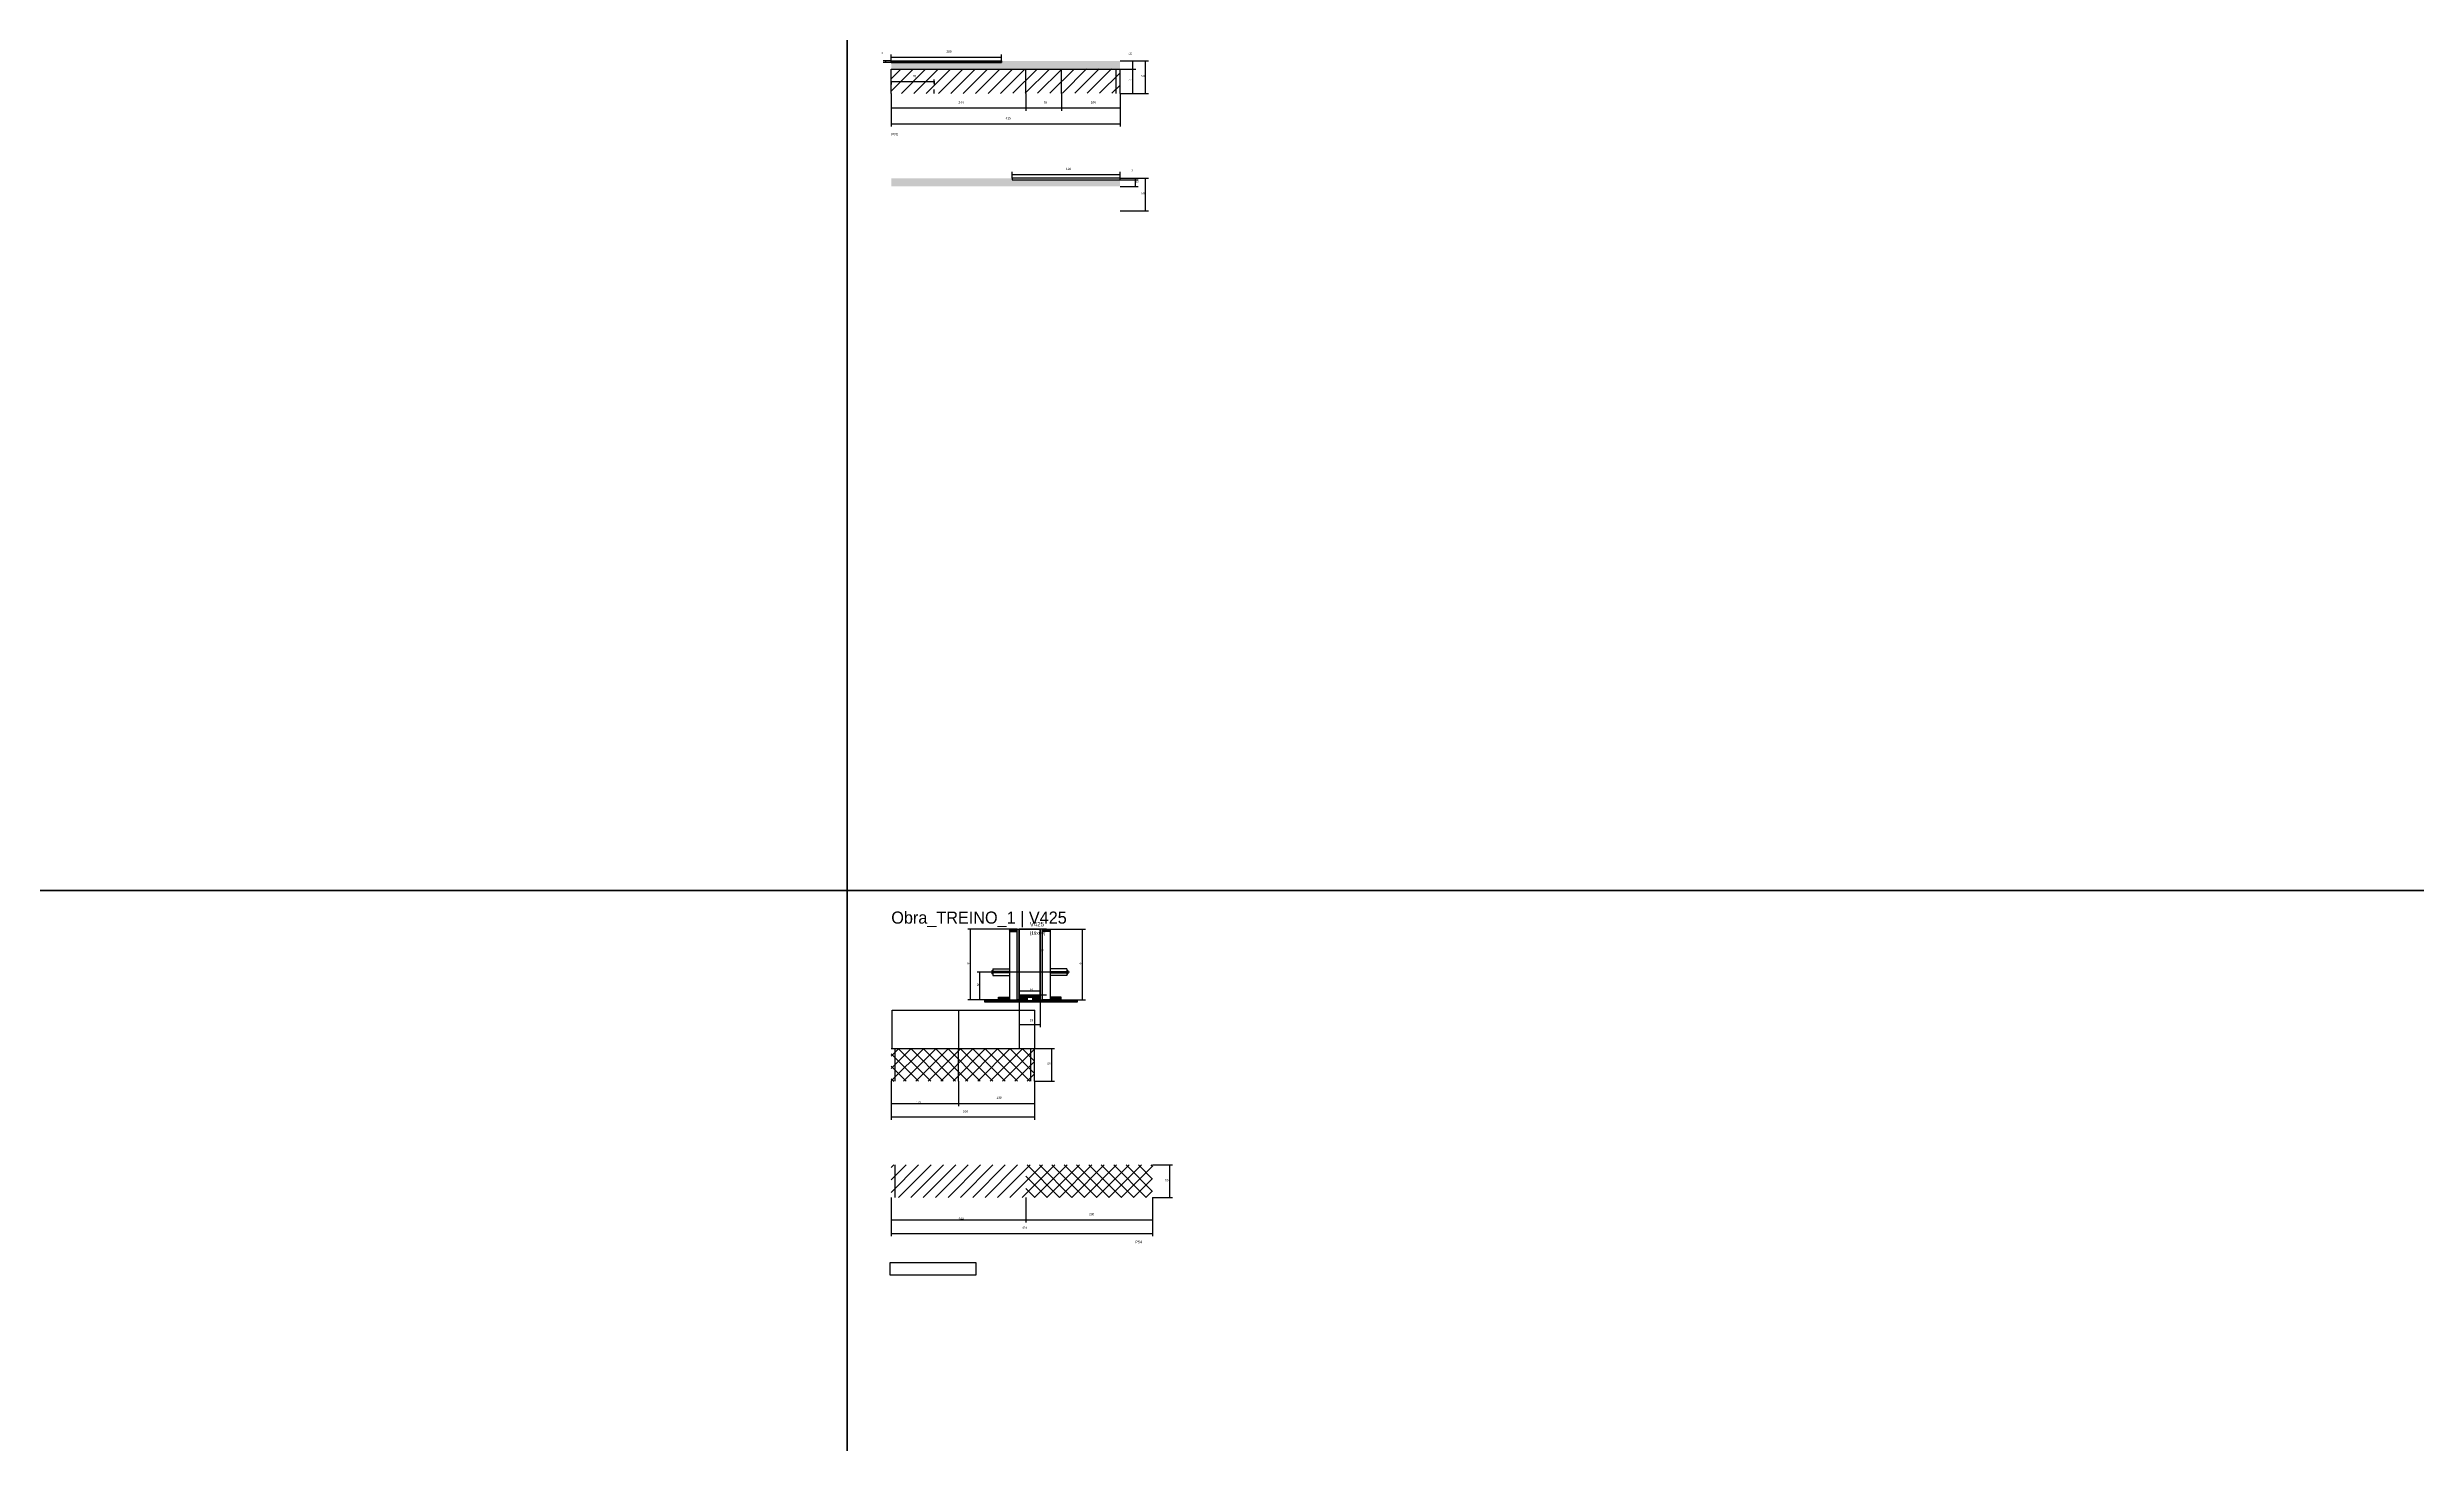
# Model space of a CAD drawing. Header units: metres. Extents: x -41 to 34840, y -36000 to 1848.
# Drawn here: x 4349 to 8648, y -8203 to -5670 of the extents above; entities that cross this region are included whole.
import ezdxf

# ---------------------------------------------------------------- set-up
doc = ezdxf.new("R2010")
doc.units = ezdxf.units.M
for name, color, linetype in [('CELL_BORDER', 8, 'Continuous'), ('CONCRETO', 251, 'Continuous'), ('COTA', 4, 'Continuous'), ('Cota Seção (2x)', 4, 'Continuous'), ('Hachura', 253, 'Continuous'), ('LABEL_ID', 3, 'Continuous'), ('Madeira', 126, 'Continuous'), ('NOMENCLATURA', 7, 'Continuous'), ('Painéis', 200, 'Continuous'), ('REAPROVEITAMENTO', 251, 'Continuous'), ('SARR_2.2x7', 40, 'Continuous'), ('SARR_EDITAR', 141, 'Continuous'), ('SCO-___-LAJ', 4, 'Continuous'), ('TENSOR', 2, 'Continuous'), ('Texto Seção', 7, 'Continuous')]:
    doc.layers.add(name, color=color, linetype=linetype)

msp = doc.modelspace()

# ---------------------------------------------------------------- hatches: boundary and pattern name
at = {"layer": 'COTA'}
h = msp.add_hatch(dxfattribs=at)
h.set_pattern_fill('AR-CONC', scale=0.03)
h.paths.add_polyline_path([(6080, -5697.5), (5880, -5697.5), (5880, -5697.5), (5880, -5709.5), (5880, -5709.5), (6295, -5709.5), (6295, -5709.5), (6295, -5694.5), (6295, -5694.5), (6080, -5694.5), (6080, -5694.5), (6080, -5697.5)])
h = msp.add_hatch(dxfattribs=at)
h.set_pattern_fill('AR-CONC', scale=0.03)
h.paths.add_polyline_path([(6099, -5910.4), (6295, -5910.4), (6295, -5910.4), (6295, -5922.4), (6295, -5922.4), (5880, -5922.4), (5880, -5922.4), (5880, -5907.4), (5880, -5907.4), (6099, -5907.4), (6099, -5907.4), (6099, -5910.4)])
at = {"layer": 'Hachura'}
h = msp.add_hatch(dxfattribs=at)
h.set_pattern_fill('ANSI31', scale=0.5)
h.paths.add_polyline_path([(6108.3, -7274.4), (6108.3, -7270), (6108.3, -7270), (6094.3, -7270), (6094.3, -7270), (6094.3, -7274.4), (6094.3, -7274.4), (6108.3, -7274.4)])
h = msp.add_hatch(color=8, dxfattribs=at)
h.dxf.hatch_style = 1
h.paths.add_polyline_path([(6112.3, -7270), (6108.3, -7270), (6108.3, -7270), (6108.3, -7398), (6108.3, -7398), (6112.3, -7398), (6112.3, -7398), (6112.3, -7270)])
h = msp.add_hatch(color=8, dxfattribs=at)
h.dxf.hatch_style = 1
h.paths.add_polyline_path([(6154.3, -7270), (6150.3, -7270), (6150.3, -7270), (6150.3, -7398), (6150.3, -7398), (6154.3, -7398), (6154.3, -7398), (6154.3, -7270)])
h = msp.add_hatch(dxfattribs=at)
h.set_pattern_fill('ANSI31', scale=0.5)
h.paths.add_polyline_path([(6154.3, -7274.4), (6154.3, -7270), (6154.3, -7270), (6168.3, -7270), (6168.3, -7270), (6168.3, -7274.4), (6168.3, -7274.4), (6154.3, -7274.4)])
h = msp.add_hatch(dxfattribs=at)
h.set_pattern_fill('ANSI31', scale=0.5)
h.paths.add_polyline_path([(6074.3, -7398), (6074.3, -7393.6), (6074.3, -7393.6), (6094.3, -7393.6), (6094.3, -7393.6), (6094.3, -7398), (6094.3, -7398), (6074.3, -7398)])
h = msp.add_hatch(color=8, dxfattribs=at)
h.dxf.hatch_style = 1
h.paths.add_polyline_path([(6150.3, -7393.6), (6150.3, -7390), (6150.3, -7390), (6112.3, -7390), (6112.3, -7390), (6112.3, -7393.6), (6112.3, -7393.6), (6150.3, -7393.6)])
h = msp.add_hatch(dxfattribs=at)
h.set_pattern_fill('ANSI31', scale=0.5)
h.paths.add_polyline_path([(6112.3, -7398), (6112.3, -7393.6), (6112.3, -7393.6), (6126.3, -7393.6), (6126.3, -7393.6), (6126.3, -7398), (6126.3, -7398), (6112.3, -7398)])
h = msp.add_hatch(dxfattribs=at)
h.set_pattern_fill('ANSI31', scale=0.5)
h.paths.add_polyline_path([(6150.3, -7398), (6150.3, -7393.6), (6150.3, -7393.6), (6136.3, -7393.6), (6136.3, -7393.6), (6136.3, -7398), (6136.3, -7398), (6150.3, -7398)])
h = msp.add_hatch(dxfattribs=at)
h.set_pattern_fill('ANSI31', scale=0.5)
h.paths.add_polyline_path([(6188.3, -7398), (6188.3, -7393.6), (6188.3, -7393.6), (6168.3, -7393.6), (6168.3, -7393.6), (6168.3, -7398), (6168.3, -7398), (6188.3, -7398)])
at = {"layer": 'REAPROVEITAMENTO'}
h = msp.add_hatch(dxfattribs=at)
h.set_pattern_fill('ANSI31', scale=5)
h.paths.add_polyline_path([(6295, -5753.2), (6295, -5709.2), (6295, -5709.2), (5880, -5709.7), (5880, -5709.7), (5880, -5753.7), (5880, -5753.7), (6295, -5753.2)])
h = msp.add_hatch(dxfattribs=at)
h.set_pattern_fill('ANSI37', scale=5)
h.paths.add_polyline_path([(6140, -7545.7), (6140, -7486.7), (6140, -7486.7), (5880, -7486.7), (5880, -7486.7), (5880, -7545.7), (5880, -7545.7), (6140, -7545.7)])
h = msp.add_hatch(dxfattribs=at)
h.set_pattern_fill('ANSI31', scale=5)
h.paths.add_polyline_path([(6124, -7756.9), (6124, -7697.9), (6124, -7697.9), (5880, -7697.9), (5880, -7697.9), (5880, -7756.9), (5880, -7756.9), (6124, -7756.9)])
h = msp.add_hatch(dxfattribs=at)
h.set_pattern_fill('ANSI37', scale=5)
h.paths.add_polyline_path([(6354, -7756.9), (6354, -7697.9), (6354, -7697.9), (6124, -7697.9), (6124, -7697.9), (6124, -7756.9), (6124, -7756.9), (6354, -7756.9)])

# ---------------------------------------------------------------- linework, layer by layer
for p, q in [((6062.3, -7345.1), (6062.3, -7351.1)), ((6062.3, -7345.1), (6064.3, -7345.1)), ((6064.3, -7342.1), (6064.3, -7354.1)), ((6064.3, -7342.1), (6094.3, -7342.1)), ((6094.3, -7347.1), (6064.3, -7347.1)), ((6094.3, -7349.1), (6064.3, -7349.1)), ((6198.3, -7342.1), (6168.3, -7342.1)), ((6168.3, -7347.1), (6198.3, -7347.1)), ((6168.3, -7349.1), (6198.3, -7349.1)), ((6198.3, -7342.1), (6198.3, -7354.1)), ((6198.3, -7345.1), (6200.3, -7345.1)), ((6200.3, -7345.1), (6200.3, -7351.1)), ((6064.3, -7351.1), (6062.3, -7351.1)), ((6064.3, -7354.1), (6094.3, -7354.1)), ((6198.3, -7354.1), (6168.3, -7354.1)), ((6198.3, -7351.1), (6200.3, -7351.1))]:
    msp.add_line(p, q)
at = {"layer": 'CELL_BORDER'}
for points in [[(2900, -7200), (5800, -7200), (5800, -5400), (2900, -5400)], [(5800, -7200), (8700, -7200), (8700, -5400), (5800, -5400)], [(2900, -9000), (5800, -9000), (5800, -7200), (2900, -7200)], [(5800, -9000), (8700, -9000), (8700, -7200), (5800, -7200)]]:
    msp.add_lwpolyline(points, close=True, dxfattribs=at)
at = {"layer": 'CONCRETO'}
for points in [[(6112.3, -7270), (6112.3, -7270), (6150.3, -7270), (6150.3, -7298), (6150.3, -7298), (6150.3, -7390), (6112.3, -7390), (6112.3, -7270)], [(6112.3, -7390), (6150.3, -7390), (6150.3, -7270), (6112.3, -7270)]]:
    msp.add_lwpolyline(points, close=True, dxfattribs=at)
at = {"layer": 'COTA'}
for p, q in [((5880, -5694.5), (5865.2, -5694.5)), ((5880, -5697.5), (5865.2, -5697.5)), ((5870.2, -5697.5), (5870.2, -5694.5)), ((5880, -5694.5), (5880, -5682.8)), ((5880, -5687.8), (6080, -5687.8)), ((6080, -5694.5), (6080, -5682.8)), ((6295, -5694.5), (6323.4, -5694.5)), ((6295, -5694.5), (6346.5, -5694.5)), ((6295, -5709.5), (6323.4, -5709.5)), ((6295, -5709.5), (6323.4, -5709.5)), ((6318.4, -5709.5), (6318.4, -5694.5)), ((6318.4, -5753.5), (6318.4, -5709.5)), ((6341.5, -5753.5), (6341.5, -5694.5)), ((5880, -5731.5), (5880, -5737.2)), ((5880, -5732.2), (5958, -5732.2)), ((5880, -5753.5), (5880, -5785)), ((5880, -5753.5), (5880, -5813.6)), ((5958, -5731.5), (5958, -5737.2)), ((6124, -5753.5), (6124, -5785)), ((6124, -5753.5), (6124, -5785)), ((6189, -5753.5), (6189, -5785)), ((6189, -5753.5), (6189, -5785)), ((6295, -5753.5), (6295, -5785)), ((6295, -5753.5), (6295, -5813.6)), ((6295, -5753.5), (6323.4, -5753.5)), ((6295, -5753.5), (6346.5, -5753.5)), ((5880, -5780), (6124, -5780)), ((6124, -5780), (6189, -5780)), ((6189, -5780), (6295, -5780)), ((5880, -5808.6), (6295, -5808.6)), ((6099, -5907.4), (6099, -5895.8)), ((6099, -5900.8), (6295, -5900.8)), ((6295, -5907.4), (6295, -5895.8)), ((6295, -5907.4), (6346.5, -5907.4)), ((6295, -5907.4), (6327.8, -5907.4)), ((6295, -5910.4), (6327.8, -5910.4)), ((6295, -5910.4), (6327.8, -5910.4)), ((6295, -5922.4), (6327.8, -5922.4)), ((6322.8, -5910.4), (6322.8, -5907.4)), ((6322.8, -5922.4), (6322.8, -5910.4)), ((6341.5, -5966.4), (6341.5, -5907.4)), ((6295, -5966.4), (6346.5, -5966.4)), ((6103.9, -7270), (6018.7, -7270)), ((6023.7, -7398), (6023.7, -7270)), ((6168.3, -7270), (6232.2, -7270)), ((6227.2, -7398), (6227.2, -7270)), ((6059, -7348.1), (6035.5, -7348.1)), ((6040.5, -7398), (6040.5, -7348.1)), ((6078.7, -7398), (6018.7, -7398)), ((6059, -7398), (6035.5, -7398)), ((6112.3, -7398), (6112.3, -7447.7)), ((6150.3, -7398), (6150.3, -7447.7)), ((6183.9, -7398), (6232.2, -7398)), ((6112.3, -7442.7), (6150.3, -7442.7)), ((6140, -7486.7), (6176.1, -7486.7)), ((6171.1, -7545.7), (6171.1, -7486.7)), ((5880, -7545.7), (5880, -7591.2)), ((5880, -7545.7), (5880, -7615.8)), ((6002, -7545.7), (6002, -7591.2)), ((6002, -7545.7), (6002, -7591.2)), ((6140, -7545.7), (6140, -7591.2)), ((6140, -7545.7), (6140, -7615.8)), ((6140, -7545.7), (6176.1, -7545.7)), ((5880, -7586.2), (6002, -7586.2)), ((6002, -7586.2), (6140, -7586.2)), ((5880, -7610.8), (6140, -7610.8)), ((6354, -7697.9), (6390.1, -7697.9)), ((6385.1, -7756.9), (6385.1, -7697.9)), ((5880, -7756.9), (5880, -7802.4)), ((5880, -7756.9), (5880, -7827)), ((6124, -7756.9), (6124, -7802.4)), ((6124, -7756.9), (6124, -7802.4)), ((6354, -7756.9), (6354, -7802.4)), ((6354, -7756.9), (6354, -7827)), ((6354, -7756.9), (6390.1, -7756.9)), ((5880, -7797.4), (6124, -7797.4)), ((5880, -7822), (6354, -7822)), ((6124, -7797.4), (6354, -7797.4))]:
    msp.add_line(p, q, dxfattribs=at)
at = {"layer": 'Cota Seção (2x)'}
for p, q in [((6161.3, -7270), (6144.8, -7270)), ((6149.8, -7390), (6149.8, -7270)), ((6112.3, -7398), (6112.3, -7377)), ((6112.3, -7382), (6150.3, -7382)), ((6161.3, -7390), (6144.8, -7390)), ((6150.3, -7398), (6150.3, -7377))]:
    msp.add_line(p, q, dxfattribs=at)
at = {"layer": 'Madeira'}
for points in [[(6108.3, -7274.4), (6108.3, -7270), (6094.3, -7270), (6094.3, -7274.4)], [(6108.3, -7270), (6094.3, -7270), (6094.3, -7398), (6108.3, -7398)], [(6154.3, -7274.4), (6154.3, -7270), (6168.3, -7270), (6168.3, -7274.4)], [(6154.3, -7270), (6168.3, -7270), (6168.3, -7398), (6154.3, -7398)], [(6074.3, -7398), (6074.3, -7393.6), (6094.3, -7393.6), (6094.3, -7398)], [(6112.3, -7398), (6112.3, -7393.6), (6126.3, -7393.6), (6126.3, -7398)], [(6150.3, -7398), (6150.3, -7393.6), (6136.3, -7393.6), (6136.3, -7398)], [(6188.3, -7398), (6188.3, -7393.6), (6168.3, -7393.6), (6168.3, -7398)]]:
    msp.add_lwpolyline(points, close=True, dxfattribs=at)
at = {"layer": 'Painéis'}
for p, q in [((5880, -5694.5), (6080, -5694.5)), ((5880, -5697.5), (6080, -5697.5)), ((5880, -5709.5), (6295, -5709.5)), ((5880, -5753.5), (5880, -5709.5)), ((6124, -5753.5), (6124, -5709.5)), ((6189, -5753.5), (6189, -5709.5)), ((6295, -5753.5), (6295, -5709.5)), ((6112.3, -7398), (6112.3, -7270)), ((6112.3, -7390), (6150.3, -7390)), ((6112.3, -7393.6), (6112.3, -7390)), ((5881.3, -7416.7), (6002.4, -7416.7)), ((5881.3, -7486.7), (5881.3, -7416.7)), ((6002.4, -7486.7), (6002.4, -7416.7)), ((6002.4, -7416.7), (6112.4, -7416.7)), ((6002.4, -7486.7), (6002.4, -7416.7)), ((6112.4, -7486.7), (6112.4, -7416.7)), ((6112.4, -7416.7), (6140.4, -7416.7)), ((6112.4, -7486.7), (6112.4, -7416.7)), ((6140.4, -7486.7), (6140.4, -7416.7)), ((5880, -7486.7), (6140, -7486.7)), ((5881.3, -7486.7), (6002.4, -7486.7)), ((6002, -7545.7), (6002, -7486.7)), ((6002.4, -7486.7), (6112.4, -7486.7)), ((6112.4, -7486.7), (6140.4, -7486.7)), ((6140, -7545.7), (6140, -7486.7))]:
    msp.add_line(p, q, dxfattribs=at)
for points in [[(5880, -5694.5), (6080, -5694.5), (6080, -5697.5), (5880, -5697.5)], [(6295, -5907.4), (6099, -5907.4), (6099, -5910.4), (6295, -5910.4)], [(6108.3, -7270), (6112.3, -7270), (6112.3, -7398), (6108.3, -7398)], [(6154.3, -7270), (6150.3, -7270), (6150.3, -7398), (6154.3, -7398)], [(6150.3, -7393.6), (6150.3, -7390), (6112.3, -7390), (6112.3, -7393.6)]]:
    msp.add_lwpolyline(points, close=True, dxfattribs=at)
at = {"layer": 'SARR_2.2x7'}
for p, q in [((6288.1, -5753.5), (6288.1, -5709.5)), ((5958, -5735.5), (5958, -5728.5)), ((5958, -5753.5), (5958, -5746.5)), ((5887, -7545.7), (5887, -7486.7)), ((6133, -7545.7), (6133, -7486.7)), ((5887, -7756.9), (5887, -7697.9))]:
    msp.add_line(p, q, dxfattribs=at)
at = {"layer": 'SARR_EDITAR'}
msp.add_line((5880, -5696), (6080, -5696), dxfattribs=at)
at = {"layer": 'SCO-___-LAJ'}
msp.add_lwpolyline([(6049.9, -7399.4), (6217.2, -7399.4), (6217.2, -7402.6), (6049.9, -7402.6)], close=True, dxfattribs=at)
at = {"layer": 'TENSOR'}
msp.add_line((6203.3, -7348.1), (6059, -7348.1), dxfattribs=at)
at = {"layer": 'Texto Seção'}
msp.add_lwpolyline([(5877.9, -7874.6), (6033.2, -7874.6), (6033.2, -7897.8), (5877.9, -7897.8)], close=True, dxfattribs=at)

# ---------------------------------------------------------------- texts
at = {"layer": 'COTA'}
for s, p in [('3', (5862, -5682.3)), ('200', (5980, -5679.7)), ('15', (6310.3, -5683.8)), ('78', (5919, -5724.1)), ('44', (6310.3, -5731.5)), ('59', (6333.4, -5724)), ('244', (6002, -5772)), ('415', (6087.5, -5800.5)), ('65', (6156.5, -5771.9)), ('106', (6242, -5771.9)), ('196', (6197, -5892.6)), ('3', (6314.6, -5895.2)), ('12', (6322.8, -5916.4)), ('59', (6333.4, -5936.9)), ('64', (6018.2, -7334)), ('64', (6221.7, -7334)), ('25', (6035, -7373)), ('19', (6131.3, -7437.2)), ('59', (6163, -7516.2)), ('122', (5925, -7586.2)), ('260', (6010, -7602.7)), ('138', (6071, -7578)), ('59', (6377, -7727.4)), ('244', (6002, -7797.4)), ('474', (6117, -7813.9)), ('230', (6239, -7789.2))]:
    msp.add_text(s, height=4, dxfattribs=at).set_placement(p)
at = {"layer": 'Cota Seção (2x)'}
for s, p in [('60', (6149.8, -7310)), ('19', (6131.3, -7382))]:
    msp.add_text(s, height=4, dxfattribs=at).set_placement(p)
at = {"layer": 'LABEL_ID'}
msp.add_text('Obra_TREINO_1 | V425', height=22, dxfattribs=at).set_placement((5880, -7260))
at = {"layer": 'NOMENCLATURA'}
for s, p in [('P20', (5879.9, -5830.5)), ('P54', (6322.8, -7840))]:
    msp.add_text(s, height=5, dxfattribs=at).set_placement(p)
at = {"layer": 'Texto Seção'}
for s, height, p in [('V425', 8, (6131.3, -7265)), ('(19x60)', 6, (6131.3, -7280))]:
    msp.add_text(s, height=height, dxfattribs=at).set_placement(p)

doc.saveas('drawing.dxf')
